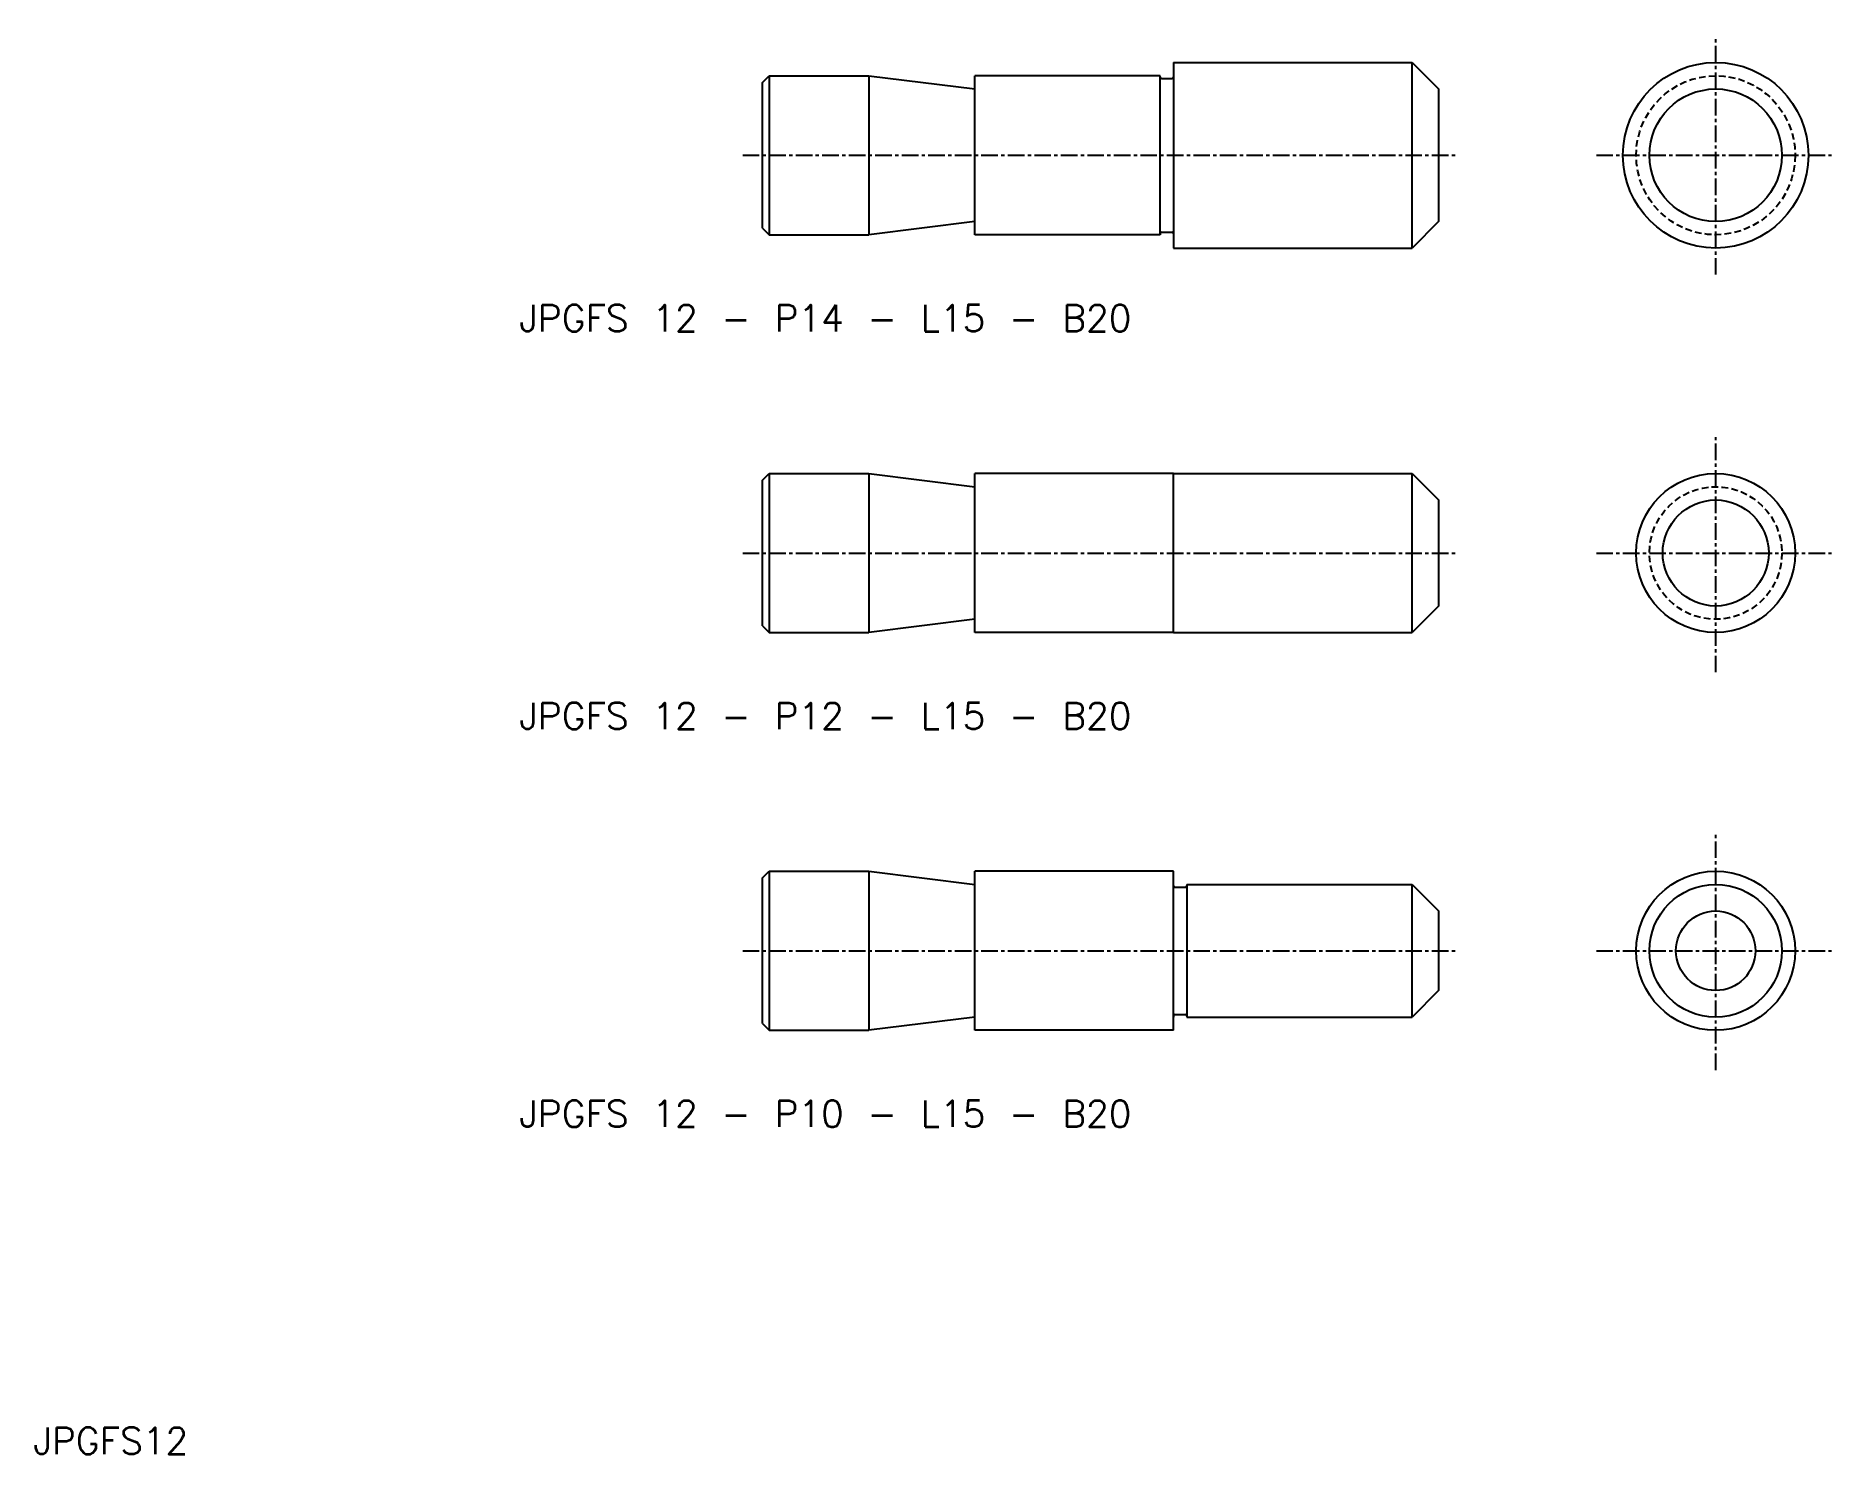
# Model space of a CAD drawing. Extents: x 5 to 141, y 5 to 112.
import ezdxf

# ---------------------------------------------------------------- set-up
doc = ezdxf.new("R2010")
doc.units = 0
doc.linetypes.add('CENTER', pattern=[2, 1.25, -0.25, 0.25, -0.25])
doc.linetypes.add('DASHED', pattern=[0.75, 0.5, -0.25])
doc.layers.get('0').update_dxf_attribs({"linetype": 'CONTINUOUS'})
doc.layers.add('CENTER', color=1, linetype='CENTER')
doc.styles.get("Standard").update_dxf_attribs({"font": 'txt.shx', "width": 0.8, "bigfont": 'bigfont.shx'})

msp = doc.modelspace()

# ---------------------------------------------------------------- linework, layer by layer
at = {"color": 7, "linetype": 'CONTINUOUS'}
for p, q in [((91, 109.96), (91, 95.96)), ((91, 109.96), (109, 109.96)), ((109, 95.96), (109, 109.96)), ((109, 109.96), (111, 107.96)), ((60, 108.46), (60.5, 108.96)), ((60.5, 108.96), (68, 108.96)), ((60.5, 108.96), (60.5, 96.96)), ((68, 108.96), (68, 96.96)), ((68, 108.96), (76, 107.96)), ((90, 108.96), (76, 108.96)), ((76, 96.96), (76, 108.96)), ((90, 96.96), (90, 108.96)), ((90, 108.86), (90, 108.96)), ((90.1, 108.76), (90.9, 108.76)), ((60, 97.46), (60, 108.46)), ((111, 107.96), (111, 97.96)), ((76, 97.96), (68, 96.96)), ((111, 97.96), (109, 95.96)), ((60, 97.46), (60.5, 96.96)), ((60.5, 96.96), (68, 96.96)), ((90, 96.96), (76, 96.96)), ((90, 97.06), (90, 96.96)), ((90.1, 97.16), (90.9, 97.16)), ((91, 95.96), (109, 95.96)), ((60, 78.46), (60.5, 78.96)), ((60.5, 78.96), (68, 78.96)), ((60.5, 78.96), (60.5, 66.96)), ((68, 78.96), (68, 66.96)), ((68, 78.96), (76, 77.96)), ((91, 78.96), (76, 78.96)), ((76, 66.96), (76, 78.96)), ((91, 66.96), (91, 78.96)), ((91, 78.96), (109, 78.96)), ((109, 66.96), (109, 78.96)), ((109, 78.96), (111, 76.96)), ((60, 67.46), (60, 78.46)), ((111, 76.96), (111, 68.96)), ((76, 67.96), (68, 66.96)), ((111, 68.96), (109, 66.96)), ((60, 67.46), (60.5, 66.96)), ((60.5, 66.96), (68, 66.96)), ((91, 66.96), (76, 66.96)), ((91, 66.96), (109, 66.96)), ((60, 48.46), (60.5, 48.96)), ((60.5, 48.96), (68, 48.96)), ((60.5, 48.96), (60.5, 36.96)), ((68, 48.96), (76, 47.96)), ((68, 48.96), (68, 36.96)), ((91, 48.96), (76, 48.96)), ((76, 36.96), (76, 48.96)), ((91, 36.96), (91, 48.96)), ((60, 37.46), (60, 48.46)), ((91, 47.86), (91, 47.96)), ((91.1, 47.76), (91.9, 47.76)), ((92, 47.96), (109, 47.96)), ((92, 47.96), (92, 37.96)), ((109, 37.96), (109, 47.96)), ((109, 47.96), (111, 45.96)), ((111, 45.96), (111, 39.96)), ((111, 39.96), (109, 37.96)), ((91, 38.06), (91, 37.96)), ((91.1, 38.16), (91.9, 38.16)), ((60, 37.46), (60.5, 36.96)), ((60.5, 36.96), (68, 36.96)), ((76, 37.96), (68, 36.96)), ((91, 36.96), (76, 36.96)), ((92, 37.96), (109, 37.96))]:
    msp.add_line(p, q, dxfattribs=at)
for centre, radius in [((131.91, 102.96), 7), ((131.91, 102.96), 5), ((131.91, 72.96), 6), ((131.91, 72.96), 4), ((131.91, 42.96), 6), ((131.91, 42.96), 5), ((131.91, 42.96), 3)]:
    msp.add_circle(centre, radius, dxfattribs=at)
at = {"color": 3, "linetype": 'DASHED'}
for centre, radius in [((131.91, 102.96), 6), ((131.91, 72.96), 5)]:
    msp.add_circle(centre, radius, dxfattribs=at)
at = {"color": 7, "linetype": 'CONTINUOUS'}
for centre, start, end in [((90.1, 108.86), 180, 270), ((90.9, 108.86), 270, 0), ((90.1, 97.06), 90, 180), ((90.9, 97.06), 0, 90), ((91.1, 47.86), 180, 270), ((91.9, 47.86), 270, 0), ((91.1, 38.06), 90, 180), ((91.9, 38.06), 0, 90)]:
    msp.add_arc(centre, 0.1, start, end, dxfattribs=at)
at = {"layer": 'CENTER', "color": 1, "linetype": 'CENTER'}
for p, q in [((131.91, 93.96), (131.91, 111.96)), ((58.5, 102.96), (112.5, 102.96)), ((122.91, 102.96), (140.91, 102.96)), ((131.91, 63.96), (131.91, 81.96)), ((58.5, 72.96), (112.5, 72.96)), ((122.91, 72.96), (140.91, 72.96)), ((131.91, 33.96), (131.91, 51.96)), ((58.5, 42.96), (112.5, 42.96)), ((122.91, 42.96), (140.91, 42.96))]:
    msp.add_line(p, q, dxfattribs=at)

# ---------------------------------------------------------------- texts
at = {"color": 7, "linetype": 'CONTINUOUS'}
for s, p in [('JPGFS 12 - P14 - L15 - B20', (41.66, 89.67)), ('JPGFS 12 - P12 - L15 - B20', (41.66, 59.67)), ('JPGFS 12 - P10 - L15 - B20', (41.66, 29.67)), ('JPGFS12', (5, 5))]:
    msp.add_text(s, height=2, dxfattribs=at).set_placement(p)

doc.saveas('drawing.dxf')
